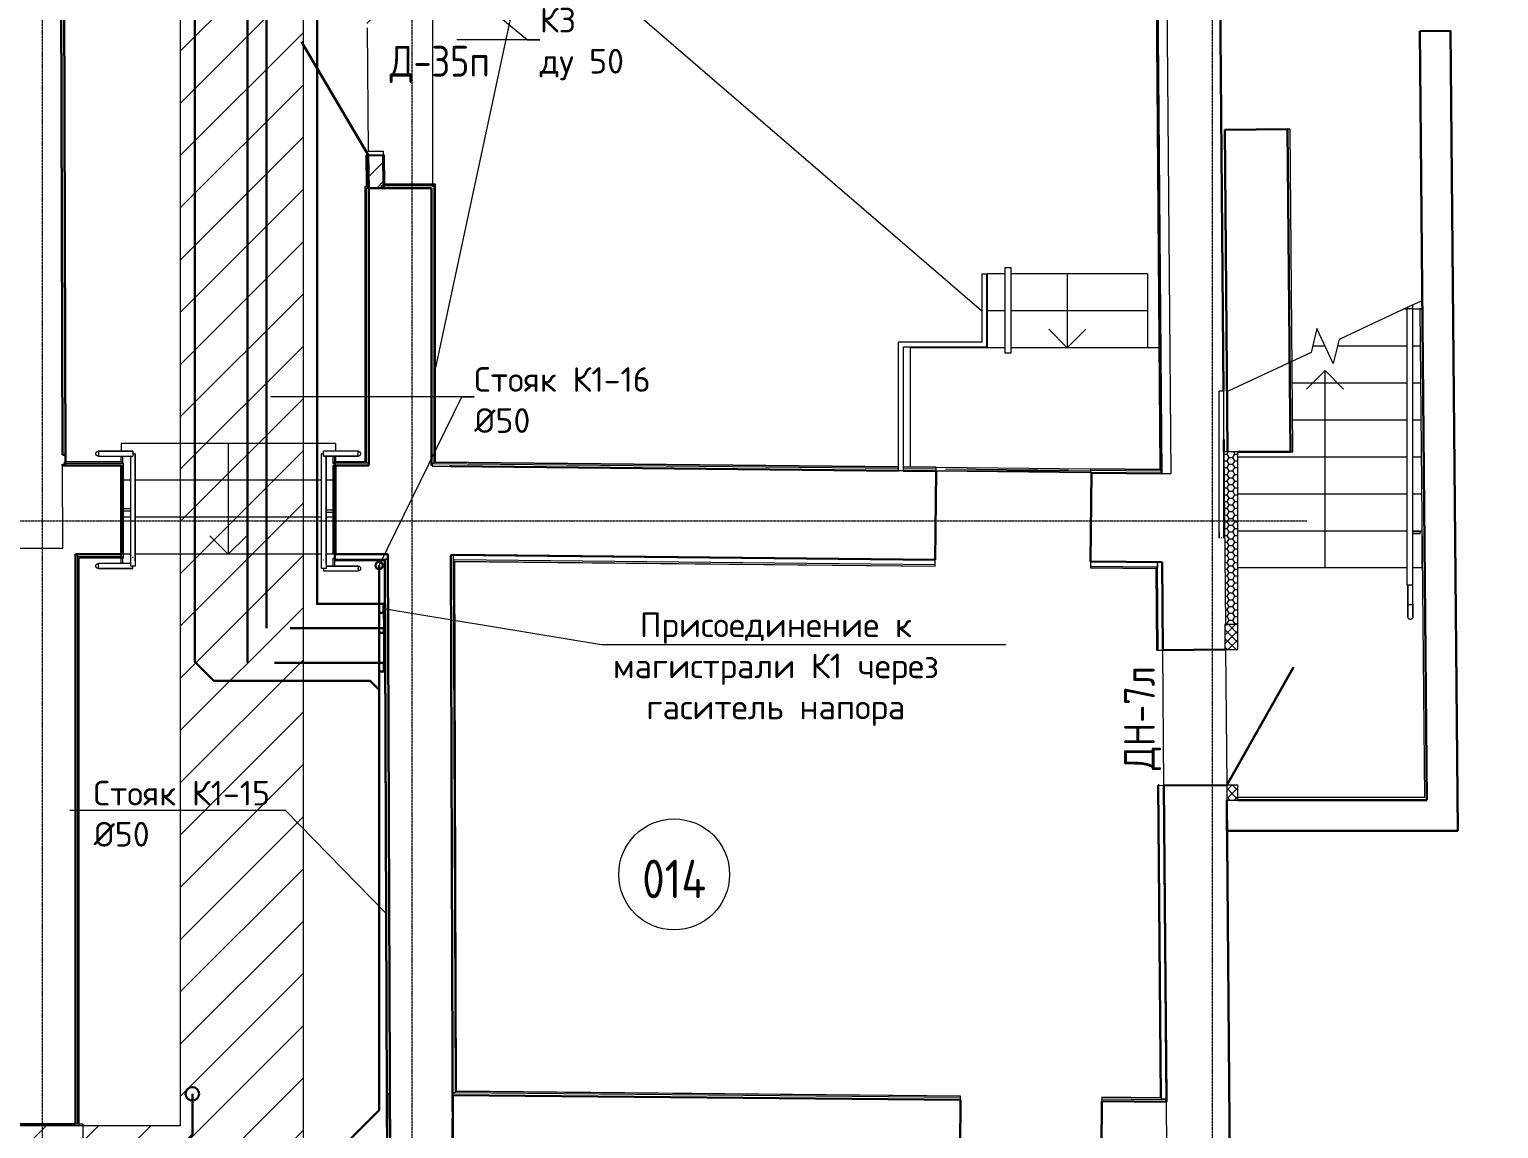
# Model space of a CAD drawing. Header units: millimetres. Extents: x -10178924 to 11692288, y -947381 to 58396.
# Drawn here: x 45743 to 57672, y 15312 to 24234 of the extents above; entities that cross this region are included whole.
import ezdxf
from ezdxf import colors
from ezdxf.entities.mleader import LeaderData, LeaderLine
from ezdxf.math import Vec2, Vec3

# ---------------------------------------------------------------- set-up
doc = ezdxf.new("R2010")
doc.units = ezdxf.units.MM
doc.linetypes.add('ADSK_Линия сетки', pattern=[25, 20, -2.5, 0, -2.5])
for name, color, linetype, lineweight in [('!К1', 32, 'Continuous', 30), ('Аннотация', 7, 'Continuous', 18), ('Выноски ВК', 7, 'Continuous', 0), ('Двери', 7, 'Continuous', 9), ('К1н', 42, 'Continuous', 30), ('Лестницы', 7, 'Continuous', 9), ('Марки дверей', 7, 'Continuous', 20), ('Ограждение', 7, 'Continuous', 9), ('Оси', 253, 'Continuous', 9), ('Пандусы', 7, 'Continuous', 18), ('Перекрытие', 7, 'Continuous', 18), ('Стены внутренние', 7, 'Continuous', 18), ('Стены наружные', 7, 'Continuous', 18), ('Стены несущие', 7, 'Continuous', 30), ('Стены отделка', 7, 'Continuous', 30), ('Стены штриховка', 7, 'Continuous', 9), ('Стрелки вверх', 7, 'Continuous', 18), ('Узлы', 7, 'Continuous', 18), ('ШТРИХОВКА', 252, 'Continuous', 15)]:
    doc.layers.add(name, color=color, linetype=linetype, lineweight=lineweight)
doc.layers.add('Линии', color=7, linetype='Continuous', lineweight=9, true_color=0x00a600)
doc.styles.add('GOST Common', font='GOST_Common.ttf', dxfattribs={"width": 0.9, "height": 350})
doc.styles.add('GOST Common_2', font='GOST_Common.ttf', dxfattribs={"width": 0.9, "height": 250})
doc.styles.add('PDF ISOCPEUR', font='isocpeur.ttf')
pattern_1 = [(45, (0, 0), (-35.35534, 35.35534), []), (135, (0, 0), (-35.35534, -35.35534), [])]

# ---------------------------------------------------------------- blocks, each defined once
blk = doc.blocks.new('AC_Дверь_Однопольная_Стальная - 1060х2080h ДН-7л-2588079-План подвала')
at = {"layer": 'Двери', "lineweight": 30}
blk.add_line((550, 255), (-403, 805), dxfattribs=at)
blk = doc.blocks.new('AC_Дверь_Однопольная_Стальная - 1000х2100Н Д35п-металлическая-6961980-План подвала')
at = {"layer": 'Двери', "lineweight": 30}
blk.add_line((-535, 60), (392, 595), dxfattribs=at)
blk = doc.blocks.new('Ограждение - Ограждение-3193906-План подвала')
at = {"layer": 'Ограждение'}
for p, q in [((53475, 22250), (53515, 22250)), ((53475, 22250), (53475, 21695)), ((53515, 22250), (53515, 21655)), ((52798, 21695), (52798, 20650)), ((53475, 21695), (52798, 21695)), ((52838, 21655), (52838, 20650)), ((53515, 21655), (52838, 21655)), ((52838, 20650), (52798, 20650))]:
    blk.add_line(p, q, dxfattribs=at)
blk = doc.blocks.new('Тип перил - Перила_Внутренний_-6517018-План подвала')
at = {"layer": 'Ограждение'}
for p, q in [((46583, 20810), (46303, 20810)), ((46303, 20792), (46303, 20788)), ((46303, 20770), (46583, 20770)), ((46563, 20770), (46563, 19917)), ((46583, 20788), (46583, 20792)), ((46583, 20790), (46585, 20790)), ((46603, 19917), (46603, 20790)), ((46563, 19898), (46303, 19898)), ((46303, 19880), (46303, 19876)), ((46303, 19858), (46583, 19858)), ((46583, 19876), (46583, 19878))]:
    blk.add_line(p, q, dxfattribs=at)
at = {"layer": 'Ограждение', "flags": 128}
blk.add_lwpolyline([(46585, 19947), (46583, 19947), (46581, 19947)], dxfattribs=at)
blk = doc.blocks.new('Тип перил - D40-16087-План подвала')
at = {"layer": 'Ограждение', "flags": 128}
for points in [[(0, 20), (1, 20), (2, 20), (2, 20), (3, 20), (4, 20), (5, 19), (6, 19), (6, 19), (7, 19), (8, 18), (9, 18), (9, 18), (10, 17), (11, 17), (11, 17), (12, 16), (13, 16), (13, 15), (14, 14), (14, 14), (15, 13), (15, 13), (16, 12), (16, 11), (17, 11), (17, 10), (18, 9), (18, 9), (18, 8), (19, 7), (19, 6), (19, 6), (19, 5), (20, 4), (20, 3), (20, 3), (20, 2), (20, 1), (20, 0), (20, 0)], [(20, 0), (20, -1), (20, -2), (20, -2), (20, -3), (20, -4), (19, -5), (19, -6), (19, -6), (19, -7), (18, -8), (18, -9), (18, -9), (17, -10), (17, -11), (17, -11), (16, -12), (16, -13), (15, -13), (14, -14), (14, -14), (13, -15), (13, -15), (12, -16), (11, -16), (11, -17), (10, -17), (9, -18), (9, -18), (8, -18), (7, -19), (6, -19), (6, -19), (5, -19), (4, -20), (3, -20), (3, -20), (2, -20), (1, -20), (0, -20), (0, -20)]]:
    blk.add_lwpolyline(points, dxfattribs=at)
blk = doc.blocks.new('Тип перил - Перила_Внутренний_-V1-План подвала')
at = {"layer": 'Ограждение'}
for p, q in [((46303, 20810), (46303, 20770)), ((46303, 20810), (46583, 20810)), ((46303, 20770), (46583, 20770)), ((46563, 20770), (46563, 19878)), ((46583, 20810), (46583, 20770)), ((46603, 20790), (46583, 20790)), ((46603, 20790), (46603, 19878)), ((46303, 19858), (46303, 19898)), ((46563, 19898), (46303, 19898)), ((46583, 19858), (46303, 19858)), ((46603, 19878), (46563, 19878)), ((46583, 19858), (46583, 19878))]:
    blk.add_line(p, q, dxfattribs=at)
blk = doc.blocks.new('ADSK_Ограждение_Опоры_Г_образная - D15 высота60 консоль80-16089-План подвала')
at = {"layer": 'Ограждение'}
for p, q in [((-7.5, 76), (-7.5, 20)), ((7.5, 20), (7.5, 66))]:
    blk.add_line(p, q, dxfattribs=at)
blk = doc.blocks.new('Тип перил - Перила_Внутренний_-6527315-План подвала')
at = {"layer": 'Ограждение'}
for p, q in [((48112, 20790), (48112, 19896)), ((48130, 20790), (48132, 20790)), ((48412, 20810), (48132, 20810)), ((48132, 20792), (48132, 20788)), ((48132, 20770), (48412, 20770)), ((48152, 19896), (48152, 20770)), ((48412, 20788), (48412, 20792)), ((48132, 19858), (48132, 19856)), ((48132, 19838), (48412, 19838)), ((48412, 19878), (48152, 19878)), ((48412, 19856), (48412, 19860))]:
    blk.add_line(p, q, dxfattribs=at)
at = {"layer": 'Ограждение', "flags": 128}
blk.add_lwpolyline([(48134, 19926), (48132, 19927), (48130, 19926)], dxfattribs=at)
blk = doc.blocks.new('Тип перил - D40-V2-План подвала')
at = {"layer": 'Ограждение', "flags": 128}
for points in [[(0, 20), (1, 20), (2, 20), (2, 20), (3, 20), (4, 20), (5, 19), (6, 19), (6, 19), (7, 19), (8, 18), (9, 18), (9, 18), (10, 17), (11, 17), (11, 17), (12, 16), (13, 16), (13, 15), (14, 14), (14, 14), (15, 13), (15, 13), (16, 12), (16, 11), (17, 11), (17, 10), (18, 9), (18, 9), (18, 8), (19, 7), (19, 6), (19, 6), (19, 5), (20, 4), (20, 3), (20, 3), (20, 2), (20, 1), (20, 0), (20, 0)], [(20, 0), (20, -1), (20, -2), (20, -2), (20, -3), (20, -4), (19, -5), (19, -6), (19, -6), (19, -7), (18, -8), (18, -9), (18, -9), (17, -10), (17, -11), (17, -11), (16, -12), (16, -13), (15, -13), (14, -14), (14, -14), (13, -15), (13, -15), (12, -16), (11, -16), (11, -17), (10, -17), (9, -18), (9, -18), (8, -18), (7, -19), (6, -19), (6, -19), (5, -19), (4, -20), (3, -20), (3, -20), (2, -20), (1, -20), (0, -20), (0, -20)]]:
    blk.add_lwpolyline(points, dxfattribs=at)
blk = doc.blocks.new('Тип перил - Перила_Внутренний_-V3-План подвала')
at = {"layer": 'Ограждение'}
for p, q in [((48132, 20790), (48112, 20790)), ((48112, 20790), (48112, 19858)), ((48132, 20770), (48132, 20810)), ((48412, 20810), (48132, 20810)), ((48412, 20770), (48132, 20770)), ((48152, 20770), (48152, 19858)), ((48412, 20770), (48412, 20810)), ((48152, 19858), (48112, 19858)), ((48132, 19858), (48132, 19838)), ((48132, 19838), (48412, 19838)), ((48152, 19878), (48412, 19878)), ((48412, 19878), (48412, 19838))]:
    blk.add_line(p, q, dxfattribs=at)
blk = doc.blocks.new('ADSK_Ограждение_Опоры_Г_образная - D15 высота60 консоль80-V4-План подвала')
at = {"layer": 'Ограждение'}
for p, q in [((-8, 66), (-8, 20)), ((0, 80), (-3, 80)), ((7, 80), (0, 80)), ((7, 20), (7, 80))]:
    blk.add_line(p, q, dxfattribs=at)
blk = doc.blocks.new('ADSK_Ограждение_Опоры_Г_образная - D15 высота60 консоль80-V7-План подвала')
at = {"layer": 'Ограждение'}
for p, q in [((-7, 76), (-7, 20)), ((8, 20), (8, 76))]:
    blk.add_line(p, q, dxfattribs=at)
blk = doc.blocks.new('ADSK_Ограждение_Опоры_Г_образная - D15 высота60 консоль80-V8-План подвала')
at = {"layer": 'Ограждение'}
for p, q in [((-7.5, 66), (-7.5, 20)), ((7.5, 20), (7.5, 66))]:
    blk.add_line(p, q, dxfattribs=at)
blk = doc.blocks.new('ADSK_Ограждение_Опоры_Г_образная - D15 высота60 консоль80-V9-План подвала')
at = {"layer": 'Ограждение'}
for p, q in [((-7.5, 76), (-7.5, 20)), ((7.5, 20), (7.5, 76))]:
    blk.add_line(p, q, dxfattribs=at)
blk = doc.blocks.new('ADSK_Ограждение_Опоры_Г_образная - D15 высота60 консоль80-V10-План подвала')
at = {"layer": 'Ограждение'}
for p, q in [((0, 80), (-8, 80)), ((-8, 80), (-8, 20)), ((3, 80), (0, 80)), ((8, 20), (8, 76))]:
    blk.add_line(p, q, dxfattribs=at)
blk = doc.blocks.new('Тип перил - Перила_Внутренний_-6625185-План подвала')
at = {"layer": 'Ограждение'}
for p, q in [((55402, 20152), (55402, 20105)), ((55420, 20111), (55424, 20111)), ((55442, 20105), (55442, 20152))]:
    blk.add_line(p, q, dxfattribs=at)
blk = doc.blocks.new('Тип перил - Перила_Внутренний_-V11-План подвала')
at = {"layer": 'Ограждение'}
for p, q in [((55442, 21298), (55402, 21298)), ((55402, 20110), (55402, 21298)), ((55442, 20110), (55442, 21298))]:
    blk.add_line(p, q, dxfattribs=at)
blk = doc.blocks.new('Тип верхнего поручня - Верхний поручень_Внутренний_-6634696-План подвала')
at = {"layer": 'Ограждение'}
for p, q in [((56935, 19725), (56935, 19565)), ((56975, 19565), (56975, 19725)), ((56953, 19565), (56958, 19565))]:
    blk.add_line(p, q, dxfattribs=at)
blk = doc.blocks.new('Тип верхнего поручня - D40 шаг 200-16091-План подвала')
at = {"layer": 'Ограждение'}
for p, q in [((0, 2), (0, 0)), ((0, 0), (0, -2))]:
    blk.add_line(p, q, dxfattribs=at)
at = {"layer": 'Ограждение', "flags": 128}
for points in [[(0, 20), (4, 20), (8, 20), (12, 20), (16, 20), (20, 20), (24, 20), (28, 20), (31, 20), (35, 20), (39, 20), (43, 20), (46, 20), (50, 20), (53, 20), (56, 20), (60, 20), (63, 20), (66, 20), (69, 20), (72, 20), (74, 20), (77, 20), (80, 20), (82, 20), (84, 20), (86, 20), (88, 20), (90, 20), (92, 20), (93, 20), (95, 20), (96, 20), (97, 20), (98, 20), (99, 20), (99, 20), (100, 20), (100, 20), (100, 20), (100, 20)], [(100, 20), (100, 20), (100, 20), (99, 20), (99, 20), (98, 20), (97, 20), (96, 20), (95, 20), (94, 20), (92, 20), (90, 20), (89, 20), (87, 20), (85, 20), (83, 20), (80, 20), (78, 20), (75, 20), (72, 20), (70, 20), (67, 20), (64, 20), (61, 20), (57, 20), (54, 20), (51, 20), (47, 20), (44, 20), (40, 20), (36, 20), (32, 20), (29, 20), (25, 20), (21, 20), (17, 20), (13, 20), (9, 20), (5, 20), (1, 20), (0, 20)], [(100, 20), (101, 20), (102, 20), (102, 20), (103, 20), (104, 20), (105, 19), (106, 19), (106, 19), (107, 19), (108, 18), (109, 18), (109, 18), (110, 17), (111, 17), (111, 17), (112, 16), (113, 16), (113, 15), (114, 14), (114, 14), (115, 13), (115, 13), (116, 12), (116, 11), (117, 11), (117, 10), (118, 9), (118, 9), (118, 8), (119, 7), (119, 6), (119, 6), (119, 5), (120, 4), (120, 3), (120, 3), (120, 2), (120, 1), (120, 0), (120, 0)], [(120, 0), (120, -1), (120, -2), (120, -2), (120, -3), (120, -4), (119, -5), (119, -6), (119, -6), (119, -7), (118, -8), (118, -9), (118, -9), (117, -10), (117, -11), (117, -11), (116, -12), (116, -13), (115, -13), (114, -14), (114, -14), (113, -15), (113, -15), (112, -16), (111, -16), (111, -17), (110, -17), (109, -18), (109, -18), (108, -18), (107, -19), (106, -19), (106, -19), (105, -19), (104, -20), (103, -20), (103, -20), (102, -20), (101, -20), (100, -20), (100, -20)], [(0, -20), (4, -20), (8, -20), (12, -20), (16, -20), (20, -20), (24, -20), (28, -20), (31, -20), (35, -20), (39, -20), (43, -20), (46, -20), (50, -20), (53, -20), (56, -20), (60, -20), (63, -20), (66, -20), (69, -20), (72, -20), (74, -20), (77, -20), (80, -20), (82, -20), (84, -20), (86, -20), (88, -20), (90, -20), (92, -20), (93, -20), (95, -20), (96, -20), (97, -20), (98, -20), (99, -20), (99, -20), (100, -20), (100, -20), (100, -20), (100, -20)], [(100, -20), (100, -20), (100, -20), (99, -20), (99, -20), (98, -20), (97, -20), (96, -20), (95, -20), (94, -20), (92, -20), (90, -20), (89, -20), (87, -20), (85, -20), (83, -20), (80, -20), (78, -20), (75, -20), (72, -20), (70, -20), (67, -20), (64, -20), (61, -20), (57, -20), (54, -20), (51, -20), (47, -20), (44, -20), (40, -20), (36, -20), (32, -20), (29, -20), (25, -20), (21, -20), (17, -20), (13, -20), (9, -20), (5, -20), (1, -20), (0, -20)]]:
    blk.add_lwpolyline(points, dxfattribs=at)
blk = doc.blocks.new('Тип верхнего поручня - Верхний поручень_Внутренний_-V12-План подвала')
at = {"layer": 'Ограждение'}
for p, q in [((56975, 21997), (56935, 21979)), ((56935, 21965), (56935, 21979)), ((56975, 21965), (56975, 21997)), ((56935, 19565), (56935, 19725)), ((56975, 19565), (56975, 19725)), ((56935, 19565), (56975, 19565))]:
    blk.add_line(p, q, dxfattribs=at)
blk = doc.blocks.new('Тип перил - Перила_Внутренний_-6646849-План подвала')
at = {"layer": 'Ограждение'}
for p, q in [((56975, 21997), (56935, 21979)), ((56935, 21965), (56935, 21979)), ((56975, 21965), (56975, 21997))]:
    blk.add_line(p, q, dxfattribs=at)
blk = doc.blocks.new('ADSK_Ограждение_Опоры_Г_образная - D15 высота60 консоль80-V13-План подвала')
at = {"layer": 'Ограждение'}
for p, q in [((-7.5, 80), (-7.5, 20.8)), ((0, 80), (-7.5, 80)), ((7.5, 80), (0, 80)), ((7.5, 20.8), (7.5, 80))]:
    blk.add_line(p, q, dxfattribs=at)
blk = doc.blocks.new('оси')
at = {"layer": 'Оси', "linetype": 'ADSK_Линия сетки'}
for p, q in [((52350, -2196), (52350, 46378)), ((55350, -2196), (55350, 46378)), ((61850, -2196), (61850, 46378)), ((-3614, 22400), (62615, 22400))]:
    blk.add_line(p, q, dxfattribs=at)
blk = doc.blocks.new('Подвал')
at = {"layer": 'Стены внутренние', "lineweight": 9}
h = blk.add_hatch(dxfattribs=at)
h.set_pattern_fill('FP_2', color=256, style=0, pattern_type=2)
h.set_pattern_definition([(45, (0, 0), (-235.7317, 235.7317), []), (45, (157.15, 0), (-235.7317, 235.7317), [])])
h.paths.add_polyline_path([(48498, 22946), (48598, 22947), (48598, 22966), (48617, 22966), (48615, 23212), (48495, 23211)])
h.paths.add_polyline_path([(48484, 24281), (48604, 24282), (48582, 26502), (48462, 26502), (48472, 25532)])
at = {"layer": 'Узлы', "lineweight": 9}
h = blk.add_hatch(dxfattribs=at)
h.set_pattern_fill('FP_8', color=252, style=0, pattern_type=2)
h.set_pattern_definition([(45, (0, 0), (-212.132, 212.132), [])])
h.paths.add_polyline_path([(37266, 14333), (47968, 14333), (47968, 34972), (46968, 34972), (46968, 15333), (37723, 15333), (37723, 20133), (36723, 20133), (36723, 14333), (36757, 14333)])
h = blk.add_hatch(dxfattribs=at)
h.set_pattern_fill('HONEY', color=256, scale=10, style=0)
h.paths.add_polyline_path([(55468, 19403), (55555, 19403), (55555, 20804), (55442, 20804), (55454, 19403), (55455, 19403)])
h = blk.add_hatch(dxfattribs=at)
h.set_pattern_fill('FP_11', color=256, style=0, pattern_type=2)
h.set_pattern_definition(pattern_1)
h.paths.add_polyline_path([(55455, 19200), (55555, 19201), (55555, 19403), (55450, 19403), (55450, 19200)])
h = blk.add_hatch(dxfattribs=at)
h.set_pattern_fill('FP_11', color=256, style=0, pattern_type=2)
h.set_pattern_definition(pattern_1)
h.paths.add_polyline_path([(55505, 17978), (55555, 17978), (55555, 18100), (55465, 18100), (55465, 17978)])
at = {"layer": 'Лестницы'}
for p, q in [((53663, 22250), (53520, 22250)), ((53520, 22250), (53520, 21950)), ((53663, 22250), (53520, 22250)), ((54820, 22250), (53713, 22250)), ((54820, 22250), (53713, 22250)), ((54820, 22250), (54820, 21950)), ((53520, 21950), (53520, 21650)), ((53663, 21950), (53520, 21950)), ((53663, 21950), (53520, 21950)), ((54820, 21950), (53713, 21950)), ((54820, 21950), (53713, 21950)), ((54820, 21950), (54820, 21650)), ((56935, 21979), (56376, 21718)), ((56906, 21965), (56926, 21965)), ((56906, 21965), (56926, 21965)), ((57050, 22032), (56975, 21997)), ((56976, 21965), (57050, 21965)), ((56976, 21965), (57050, 21965)), ((57050, 21965), (57050, 22032)), ((56197, 21807), (56150, 21612)), ((56329, 21523), (56197, 21807)), ((56376, 21718), (56329, 21523)), ((53663, 21650), (53520, 21650)), ((54820, 21650), (53713, 21650)), ((56150, 21612), (55476, 21298)), ((56162, 21665), (56263, 21665)), ((56162, 21665), (56263, 21665)), ((56363, 21665), (56926, 21665)), ((56363, 21665), (56926, 21665)), ((56976, 21665), (57036, 21665)), ((56976, 21665), (57036, 21665)), ((55996, 21365), (56926, 21365)), ((55996, 21365), (56926, 21365)), ((56976, 21365), (57038, 21365)), ((56976, 21365), (57038, 21365)), ((55999, 21065), (56926, 21065)), ((55999, 21065), (56926, 21065)), ((56976, 21065), (57041, 21065)), ((56976, 21065), (57041, 21065)), ((48228, 20874), (46488, 20874)), ((46488, 20874), (46488, 20810)), ((48228, 20874), (46488, 20874)), ((48228, 20874), (48228, 20810)), ((48228, 20770), (48228, 20724)), ((55555, 20765), (56926, 20765)), ((55555, 20765), (56926, 20765)), ((56976, 20765), (57044, 20765)), ((56976, 20765), (57044, 20765)), ((46563, 20574), (46507, 20574)), ((46563, 20574), (46507, 20574)), ((48112, 20574), (46603, 20574)), ((48112, 20574), (46603, 20574)), ((48208, 20574), (48152, 20574)), ((48208, 20574), (48152, 20574)), ((55555, 20465), (56926, 20465)), ((55555, 20465), (56926, 20465)), ((56976, 20465), (57047, 20465)), ((56976, 20465), (57047, 20465)), ((46563, 20274), (46507, 20274)), ((46563, 20274), (46507, 20274)), ((48112, 20274), (46603, 20274)), ((48112, 20274), (46603, 20274)), ((48208, 20274), (48152, 20274)), ((48208, 20274), (48152, 20274)), ((55555, 20165), (56926, 20165)), ((55555, 20165), (56926, 20165)), ((56976, 20165), (57049, 20165)), ((56976, 20165), (57049, 20165)), ((57050, 19865), (57050, 20128)), ((46563, 19974), (46507, 19974)), ((48112, 19974), (46603, 19974)), ((48208, 19974), (48152, 19974)), ((55555, 19865), (56926, 19865)), ((55555, 19865), (56926, 19865)), ((56976, 19865), (57050, 19865)), ((56976, 19865), (57050, 19865))]:
    blk.add_line(p, q, dxfattribs=at)
at = {"layer": 'Линии', "color": 7}
for p, q in [((46968, 34972), (46968, 15333)), ((47968, 14333), (47968, 34972)), ((49016, 25155), (49016, 22955)), ((55555, 20804), (55442, 20804)), ((55442, 20804), (55454, 19403)), ((55555, 19403), (55555, 20804)), ((55450, 19403), (55450, 19200)), ((55555, 19403), (55450, 19403)), ((55555, 19200), (55555, 19403)), ((55450, 19200), (55555, 19200)), ((55464, 18100), (55464, 17978)), ((55465, 18100), (55465, 17978)), ((55555, 18100), (55465, 18100)), ((55555, 17978), (55555, 18100)), ((55465, 17978), (55555, 17978)), ((46968, 15333), (42040, 15333))]:
    blk.add_line(p, q, dxfattribs=at)
at = {"layer": 'Линии', "color": 7, "lineweight": 18}
for p, q in [((53713, 22298), (53663, 22298)), ((53663, 22298), (53663, 21610)), ((53713, 21610), (53713, 22298)), ((56976, 21965), (56926, 21965)), ((56926, 21965), (56926, 19725)), ((56976, 19725), (56976, 21965)), ((53663, 21610), (53713, 21610)), ((56926, 19725), (56976, 19725))]:
    blk.add_line(p, q, dxfattribs=at)
at = {"layer": 'Линии', "color": 7}
blk.add_circle((50978, 17375), 450, dxfattribs=at)
at = {"layer": 'Пандусы'}
for q in [(46147, 15348), (46177, 14338)]:
    blk.add_line((46177, 15348), q, dxfattribs=at)
at = {"layer": 'Перекрытие'}
for p, q in [((49816, 25105), (49040, 21491)), ((53475, 21948), (49816, 25105)), ((48485, 24246), (48495, 23246)), ((48495, 23246), (48615, 23247)), ((48615, 23247), (48615, 23212)), ((53520, 21909), (53515, 21914)), ((53663, 21650), (52894, 21650)), ((52894, 21650), (52894, 20682)), ((54913, 21650), (53713, 21650)), ((53105, 20650), (54359, 20650)), ((46563, 19974), (46507, 19974)), ((48112, 19974), (46603, 19974)), ((48208, 19974), (48152, 19974)), ((49184, 19967), (49164, 19968)), ((57052, 19865), (57050, 19865)), ((54954, 18096), (54945, 19196)), ((49180, 15583), (49181, 15583))]:
    blk.add_line(p, q, dxfattribs=at)
at = {"layer": 'Стены внутренние', "color": 8, "true_color": 0x7f7f7f}
for q in [(46012, 20694), (45637, 20021)]:
    blk.add_line((46014, 20021), q, dxfattribs=at)
at = {"layer": 'Стены внутренние'}
for p, q in [((54359, 20635), (53106, 20648)), ((53180, 20667), (54180, 20657)), ((54906, 19193), (54905, 19196)), ((55455, 19200), (55464, 18100)), ((54914, 18096), (54914, 18108))]:
    blk.add_line(p, q, dxfattribs=at)
at = {"layer": 'Стены наружные'}
blk.add_line((53105, 20680), (54359, 20667), dxfattribs=at)
at = {"layer": 'Стены несущие'}
for p, q in [((55438, 21298), (55282, 40530)), ((54807, 36278), (54934, 20630)), ((46012, 20781), (45996, 25737)), ((45996, 25732), (46012, 20781)), ((57282, 24223), (57032, 24220)), ((57032, 24220), (57089, 17978)), ((57341, 17728), (57282, 24223)), ((55958, 23423), (55448, 23419)), ((55448, 23419), (55471, 20804)), ((55981, 20804), (55958, 23423)), ((48615, 23212), (48495, 23211)), ((48495, 23211), (48498, 22946)), ((48615, 23212), (48618, 22947)), ((48498, 22946), (48618, 22947)), ((49008, 22946), (48498, 22946)), ((48498, 22946), (48498, 20694)), ((49008, 20694), (49008, 22946)), ((55442, 20804), (55442, 20906)), ((46032, 20781), (46012, 20781)), ((55555, 20804), (55981, 20804)), ((46012, 20694), (46012, 20704)), ((46488, 20694), (46012, 20694)), ((46032, 20724), (46032, 20704)), ((46488, 19974), (46488, 20694)), ((48498, 20694), (48228, 20694)), ((48228, 20694), (48228, 19974)), ((49162, 20688), (49162, 20696)), ((52798, 20651), (49162, 20688)), ((53106, 20648), (52838, 20651)), ((53098, 19928), (53106, 20648)), ((54365, 20635), (54358, 19915)), ((54934, 20630), (54365, 20635)), ((46117, 19974), (46488, 19974)), ((46117, 15348), (46117, 19974)), ((48228, 19974), (48654, 19974)), ((48654, 19974), (48672, 15020)), ((49164, 19968), (53098, 19928)), ((49182, 15022), (49164, 19968)), ((53098, 19928), (49184, 19968)), ((54358, 19915), (54940, 19910)), ((54945, 19196), (54940, 19910)), ((54945, 19196), (55450, 19200)), ((55464, 18100), (54954, 18096)), ((54954, 18096), (54975, 15529)), ((54975, 15552), (54954, 18096)), ((55505, 13088), (55465, 17978)), ((55465, 17978), (55465, 17728)), ((57089, 17978), (55555, 17978)), ((55465, 17728), (57341, 17728)), ((49181, 15583), (49178, 15203)), ((53304, 15544), (49181, 15583)), ((53301, 15164), (53304, 15544)), ((54450, 15534), (54447, 15154)), ((54975, 15529), (54450, 15534)), ((45637, 15348), (46117, 15348))]:
    blk.add_line(p, q, dxfattribs=at)
at = {"layer": 'Стены отделка', "lineweight": 9}
for p, q in [((54859, 28347), (54921, 20662)), ((54933, 20628), (54871, 28359)), ((55013, 20629), (54951, 28320)), ((46042, 20724), (46026, 25737)), ((55978, 23424), (55958, 23423)), ((56001, 20824), (55978, 23424)), ((48485, 23211), (48475, 23211)), ((48475, 23211), (48477, 22956)), ((48488, 22946), (48485, 23211)), ((48627, 23212), (48615, 23212)), ((48629, 22978), (48627, 23212)), ((48468, 22956), (48468, 20724)), ((48477, 22956), (48468, 22956)), ((48478, 22946), (48478, 20714)), ((48478, 22946), (48498, 22946)), ((48598, 22966), (48598, 22946)), ((48598, 22966), (49028, 22966)), ((49038, 22978), (48629, 22978)), ((49028, 22966), (49028, 20709)), ((49040, 20721), (49040, 22976)), ((57053, 21965), (57033, 21965)), ((57033, 21965), (57069, 17998)), ((55981, 20804), (56001, 20804)), ((56001, 20804), (56001, 20824)), ((46012, 20704), (46032, 20704)), ((46032, 20714), (46507, 20714)), ((46032, 20704), (46032, 20694)), ((46497, 20724), (46042, 20724)), ((46487, 20694), (46487, 19954)), ((46498, 20694), (46488, 20694)), ((46497, 20714), (46497, 20724)), ((46498, 19974), (46498, 20694)), ((46507, 19944), (46507, 20714)), ((48208, 20694), (48228, 20694)), ((48208, 20694), (48208, 19974)), ((48218, 20724), (48218, 19934)), ((48468, 20724), (48218, 20724)), ((48498, 20714), (48218, 20714)), ((49008, 20714), (49028, 20714)), ((49028, 20709), (49013, 20709)), ((49013, 20709), (49013, 20689)), ((49013, 20689), (49162, 20688)), ((52798, 20683), (49040, 20721)), ((53105, 20680), (52838, 20683)), ((53105, 20668), (53105, 20680)), ((53105, 20648), (53105, 20668)), ((54921, 20662), (54359, 20667)), ((54359, 20667), (54359, 20655)), ((54359, 20655), (54359, 20635)), ((54934, 20650), (54933, 20650)), ((54934, 20630), (54934, 20650)), ((54359, 20635), (54365, 20635)), ((54933, 20628), (55013, 20629)), ((46137, 15348), (46137, 19974)), ((46487, 19954), (46137, 19954)), ((46147, 15338), (46147, 19944)), ((46147, 19944), (46507, 19944)), ((46498, 19974), (46488, 19974)), ((46488, 19974), (46488, 19954)), ((48228, 19974), (48208, 19974)), ((48218, 19934), (48654, 19934)), ((48223, 19934), (48223, 19924)), ((48223, 19924), (48624, 19924)), ((48624, 19924), (48640, 15590)), ((48654, 19934), (48634, 19934)), ((48650, 15590), (48634, 19934)), ((48654, 19934), (48654, 19974)), ((48670, 15590), (48654, 19934)), ((49184, 19967), (49164, 19967)), ((49184, 19968), (49184, 19928)), ((49184, 19967), (49200, 15603)), ((49184, 19928), (49194, 19928)), ((53098, 19876), (53098, 19928)), ((49212, 15615), (49196, 19915)), ((49196, 19915), (53098, 19876)), ((54904, 19910), (54358, 19915)), ((54358, 19915), (54358, 19863)), ((54358, 19863), (54888, 19858)), ((54888, 19858), (54893, 19195)), ((54890, 19870), (54904, 19870)), ((54940, 19909), (54900, 19908)), ((54900, 19908), (54900, 19870)), ((54904, 19870), (54904, 19910)), ((54893, 19195), (54945, 19196)), ((54954, 18096), (54902, 18095)), ((54902, 18095), (54923, 15561)), ((57069, 17998), (55555, 17998)), ((48640, 15590), (48642, 15020)), ((48650, 15590), (48670, 15590)), ((48670, 15590), (48650, 15590)), ((49180, 15603), (49200, 15603)), ((49182, 15603), (49181, 15583)), ((49181, 15583), (53302, 15544)), ((49200, 15603), (49182, 15603)), ((53303, 15576), (49212, 15615)), ((53302, 15544), (53303, 15576)), ((54450, 15554), (54449, 15534)), ((54449, 15534), (54450, 15534)), ((54923, 15561), (54450, 15566)), ((54450, 15566), (54450, 15554)), ((54935, 15549), (54935, 15561)), ((54935, 15552), (54975, 15552)), ((54975, 15549), (54935, 15549)), ((54975, 15529), (54975, 15549)), ((46137, 15348), (45607, 15348)), ((45637, 15338), (46147, 15338))]:
    blk.add_line(p, q, dxfattribs=at)
at = {"layer": 'Стены штриховка'}
for p, q in [((54861, 28349), (54923, 20660)), ((46016, 25732), (46032, 20724)), ((48627, 22976), (48625, 23212)), ((49040, 22976), (48627, 22976)), ((49038, 20719), (49038, 22978)), ((49040, 22978), (49038, 22978)), ((49040, 22976), (49040, 22978)), ((48228, 19934), (48228, 20714)), ((52798, 20671), (49028, 20709)), ((52798, 20681), (49038, 20719)), ((53105, 20678), (52838, 20681)), ((52838, 20671), (53105, 20668)), ((54923, 20660), (54359, 20665)), ((54359, 20655), (54933, 20650)), ((46487, 19954), (46507, 19954)), ((53098, 19888), (49194, 19928)), ((49210, 15613), (49194, 19918)), ((49194, 19918), (53098, 19878)), ((54890, 19870), (54358, 19875)), ((54358, 19865), (54890, 19860)), ((54890, 19860), (54895, 19195)), ((54900, 19870), (54905, 19196)), ((54904, 18096), (54925, 15559)), ((54935, 15561), (54914, 18096)), ((48650, 15590), (48652, 15020)), ((53302, 15564), (49200, 15603)), ((53303, 15574), (49210, 15613)), ((54925, 15559), (54450, 15564)), ((54450, 15554), (54935, 15549)), ((54978, 15149), (54975, 15529))]:
    blk.add_line(p, q, dxfattribs=at)
at = {"layer": 'Стрелки вверх'}
for p, q in [((54170, 22250), (54170, 21950)), ((54170, 21950), (54170, 21650)), ((54170, 21650), (54020, 21800)), ((54170, 21650), (54320, 21800)), ((56263, 21465), (56113, 21315)), ((56263, 21365), (56263, 21465)), ((56263, 21465), (56413, 21315)), ((56263, 21065), (56263, 21365)), ((56263, 20765), (56263, 21065)), ((47358, 20874), (47358, 20574)), ((56263, 20465), (56263, 20765)), ((47358, 20574), (47358, 20274)), ((56263, 20165), (56263, 20465)), ((47358, 20274), (47358, 19974)), ((56263, 19865), (56263, 20165)), ((47358, 19974), (47208, 20124)), ((47358, 19974), (47508, 20124))]:
    blk.add_line(p, q, dxfattribs=at)
at = {"layer": 'Двери', "color": 8, "true_color": 0x7f7f7f}
for name, p, rotation in [('AC_Дверь_Однопольная_Стальная - 1000х2100Н Д35п-металлическая-6961980-План подвала', (48550, 23746), 90.56892772232256), ('AC_Дверь_Однопольная_Стальная - 1060х2080h ДН-7л-2588079-План подвала', (55205, 18648), 270.465783681016)]:
    blk.add_blockref(name, p, dxfattribs=dict(at, rotation=rotation))
at = {"layer": 'Ограждение'}
for name, p in [('Ограждение - Ограждение-3193906-План подвала', (0, 0)), ('Тип верхнего поручня - Верхний поручень_Внутренний_-V12-План подвала', (0, 0)), ('Тип перил - Перила_Внутренний_-6646849-План подвала', (0, 0)), ('Тип перил - Перила_Внутренний_-V11-План подвала', (0, 0)), ('Тип перил - Перила_Внутренний_-6517018-План подвала', (0, 0)), ('Тип перил - Перила_Внутренний_-V1-План подвала', (0, 0)), ('Тип перил - Перила_Внутренний_-6527315-План подвала', (0, 0)), ('Тип перил - Перила_Внутренний_-V3-План подвала', (0, 0)), ('Тип перил - D40-V2-План подвала', (48412, 20790)), ('Тип перил - Перила_Внутренний_-6625185-План подвала', (0, 0)), ('ADSK_Ограждение_Опоры_Г_образная - D15 высота60 консоль80-V8-План подвала', (46494, 19878)), ('ADSK_Ограждение_Опоры_Г_образная - D15 высота60 консоль80-V10-План подвала', (48215, 19858)), ('Тип перил - D40-V2-План подвала', (48412, 19858)), ('Тип верхнего поручня - Верхний поручень_Внутренний_-6634696-План подвала', (0, 0))]:
    blk.add_blockref(name, p, dxfattribs=at)
for name, p, rotation in [('Тип перил - D40-16087-План подвала', (46303, 20790), 180), ('ADSK_Ограждение_Опоры_Г_образная - D15 высота60 консоль80-16089-План подвала', (46494, 20790), 180), ('ADSK_Ограждение_Опоры_Г_образная - D15 высота60 консоль80-V4-План подвала', (48215, 20790), 180), ('ADSK_Ограждение_Опоры_Г_образная - D15 высота60 консоль80-V7-План подвала', (46583, 20334), 90), ('ADSK_Ограждение_Опоры_Г_образная - D15 высота60 консоль80-V9-План подвала', (48132, 20324), 270), ('ADSK_Ограждение_Опоры_Г_образная - D15 высота60 консоль80-V13-План подвала', (56955, 20149), 270), ('Тип перил - D40-16087-План подвала', (46303, 19878), 180), ('Тип верхнего поручня - D40 шаг 200-16091-План подвала', (56955, 19565), 270)]:
    blk.add_blockref(name, p, dxfattribs=dict(at, rotation=rotation))
at = {"layer": 'ШТРИХОВКА'}
blk.add_blockref('оси', (-6500, -2155), dxfattribs=at)
at = {"layer": 'Аннотация', "lineweight": 9, "insert": (50978, 17338), "char_height": 312.5, "width": 520.21, "attachment_point": 5, "line_spacing_factor": 1.022766, "style": 'GOST Common'}
blk.add_mtext('014', dxfattribs=at)
at = {"layer": 'Марки дверей', "lineweight": 9, "insert": (49075, 23950), "char_height": 250, "width": 851.4, "attachment_point": 5, "line_spacing_factor": 1.022766, "style": 'GOST Common_2'}
blk.add_mtext('\\pxqc,t1.8,3.6,5.4,7.2,9,10.8,12.6,14.4,16.2,18,19.8,21.6,23.4,25.2,27,28.8,30.6,32.4,34.2,36,37.8,39.6,41.4,43.2,45,46.8,48.6,50.4,52.2,54,55.8,57.6;{Д-35п}', dxfattribs=at)
at = {"layer": 'Марки дверей', "lineweight": 9, "insert": (54781, 18644), "char_height": 250, "width": 869.4, "attachment_point": 5, "rotation": 90, "line_spacing_factor": 1.022766, "style": 'GOST Common_2'}
blk.add_mtext('\\pxqc,t1.8,3.6,5.4,7.2,9,10.8,12.6,14.4,16.2,18,19.8,21.6,23.4,25.2,27,28.8,30.6,32.4,34.2,36,37.8,39.6,41.4,43.2,45,46.8,48.6,50.4,52.2,54,55.8,57.6;{ДН-7л}', dxfattribs=at)
blk = doc.blocks.new('_None')

msp = doc.modelspace()

# ---------------------------------------------------------------- linework, layer by layer
at = {"layer": '!К1'}
for points in [[(46070.7, 37361.9), (46952.8, 37360.2), (47087.4, 37225.6), (47087.4, 19570.6)], [(48582.4, 19882.5), (48582.4, 15461.3), (48283, 15161.9), (41581.8, 15161.9), (41295.7, 15448.1)], [(47087.4, 19570.6), (47087.4, 19100.2), (47241.6, 18946), (48510.6, 18946)], [(48510.6, 18946), (48582.4, 18874.3)], [(47066.4, 15593.7), (47066.4, 15264.5), (46963.7, 15161.8)]]:
    msp.add_lwpolyline(points, dxfattribs=at)
for centre, radius in [((48582.4, 19882.5), 30), ((47066.4, 15593.7), 55)]:
    msp.add_circle(centre, radius, dxfattribs=at)
at = {"layer": 'К1н'}
for points in [[(47515.3, 39633.6), (47515.3, 19091.1)], [(50570.6, 35536.5), (50570.6, 34844.1), (47667.4, 34844.1), (47667.4, 19372.8)], [(49382, 25745.7), (48078.4, 25745.7), (48078.4, 19570.3), (48618.5, 19570.3), (48618.5, 19498.3)], [(48618.5, 19498.3), (48582.4, 19498.3)], [(47860.6, 19372.8), (48621.9, 19372.8), (48621.9, 19334.9), (48582.4, 19334.9)], [(47733.8, 19091.1), (48620, 19091.1), (48620, 19023.1), (48582.4, 19023.1)]]:
    msp.add_lwpolyline(points, dxfattribs=at)

# ---------------------------------------------------------------- block references
at = {"layer": 'ШТРИХОВКА'}
msp.add_blockref('Подвал', (0, 0), dxfattribs=at)

# ---------------------------------------------------------------- leaders
at = {"layer": 'Выноски ВК', "ltscale": 50}
ml = msp.add_multileader_mtext('Standard', dxfattribs=at)
ml.set_content('\\A1;{\\fISOCPEUR|b0|i0|c204|p34;\\C256;Приямок \\fISOCPEUR|b0|i0|c0|p34;1000\\fISOCPEUR|b0|i0|c204|p34;х\\fISOCPEUR|b0|i0|c0|p34;1000\\fISOCPEUR|b0|i0|c204|p34;х\\fISOCPEUR|b0|i0|c0|p34;800(h)\\fISOCPEUR|b0|i0|c204|p34; Уточнить в томе ТМ\\fISOCPEUR|b0|i0|c0|p34;\\P\\fISOCPEUR|b0|i0|c204|p34;с насосом дренажным \\A0; \\H0.91667x;ГНОМ 10-10Г\\A1;\\H1.09091x; \\PN=1,1 кВт\\fISOCPEUR|b0|i0|c0|p34;  (1 \\fISOCPEUR|b0|i0|c204|p34;раб\\fISOCPEUR|b0|i0|c0|p34;. 1 \\fISOCPEUR|b0|i0|c204|p34;рез\\fISOCPEUR|b0|i0|c0|p34;.)}', color=256, style='PDF ISOCPEUR')
ml.set_leader_properties(color=256, linetype='ByLayer', lineweight=-1)
ml.set_arrow_properties(name='NONE')
ml.build(insert=Vec2(0, 0))
ml.multileader.update_dxf_attribs({"text_left_attachment_type": 6, "text_right_attachment_type": 6, "dogleg_length": 100, "arrow_head_size": 300})
ctx = ml.context
ctx.base_point, ctx.char_height, ctx.arrow_head_size, ctx.landing_gap_size, ctx.plane_origin = Vec3(57891.8, 28203), 200, 300, 0, Vec3(66260.4, 121712.5)
ctx.left_attachment, ctx.right_attachment, ctx.text_align_type = 6, 6, 1
notes = []
notes.append((ctx, [(0, (1, 1, 0), (57791.8, 28203), (1, 0), 100, [(1, [(49382, 25745.7), (49382, 25286.5)], 0, [])])]))
ctx.mtext.insert, ctx.mtext.alignment, ctx.mtext.flow_direction = Vec3(60861.8, 28463), 2, 5
ml = msp.add_multileader_mtext('Standard', dxfattribs=at)
ml.set_content('К3 \\Pду 50', color=256, style='PDF ISOCPEUR')
ml.set_leader_properties(color=256, linetype='ByLayer', lineweight=-1)
ml.set_arrow_properties(name='NONE')
ml.build(insert=Vec2(0, 0))
ml.multileader.update_dxf_attribs({"text_left_attachment_type": 6, "text_right_attachment_type": 6, "dogleg_length": 100, "arrow_head_size": 300})
ctx = ml.context
ctx.base_point, ctx.char_height, ctx.arrow_head_size, ctx.landing_gap_size, ctx.plane_origin = Vec3(49887.2, 24149.2), 200, 300, 0, Vec3(59450.6, -2119.7)
ctx.left_attachment, ctx.right_attachment = 6, 6
notes.append((ctx, [(0, (1, 1, 0), (49787.2, 24149.2), (1, 0), 100, [(0, [(47750.9, 25840.8)], 0, [])])]))
ctx.mtext.insert, ctx.mtext.width, ctx.mtext.flow_direction = Vec3(49887.2, 24409.2), 1489.588, 5
ml = msp.add_multileader_mtext('Standard', dxfattribs=at)
ml.set_content('Стояк К1-16 ^J%%C50', color=256, style='PDF ISOCPEUR')
ml.set_leader_properties(color=256, linetype='ByLayer', lineweight=-1)
ml.set_arrow_properties(name='NONE')
ml.build(insert=Vec2(0, 0))
ml.multileader.update_dxf_attribs({"text_left_attachment_type": 6, "text_right_attachment_type": 6, "dogleg_length": 100, "arrow_head_size": 300})
ctx = ml.context
ctx.base_point, ctx.char_height, ctx.arrow_head_size, ctx.landing_gap_size, ctx.plane_origin = Vec3(49354.5, 21252.5), 200, 300, 0, Vec3(41338, 23594.7)
ctx.left_attachment, ctx.right_attachment = 6, 6
notes.append((ctx, [(0, (1, 1, 0), (49254.5, 21252.5), (1, 0), 100, [(1, [(48582.4, 19882.5)], 0, [])])]))
ctx.mtext.insert, ctx.mtext.flow_direction = Vec3(49354.5, 21492.5), 5
ml = msp.add_multileader_mtext('Standard', dxfattribs=at)
ml.set_content('Присоединение к магистрали К1 через гаситель напора', color=256, style='PDF ISOCPEUR')
ml.set_leader_properties(color=256, linetype='ByLayer', lineweight=-1)
ml.set_arrow_properties(name='NONE')
ml.build(insert=Vec2(0, 0))
ml.multileader.update_dxf_attribs({"text_left_attachment_type": 6, "text_right_attachment_type": 6, "dogleg_length": 100, "arrow_head_size": 300})
ctx = ml.context
ctx.base_point, ctx.char_height, ctx.arrow_head_size, ctx.landing_gap_size, ctx.plane_origin = Vec3(50488.7, 19241.1), 200, 300, 0, Vec3(63273.7, 14401.4)
ctx.left_attachment, ctx.right_attachment, ctx.text_align_type = 6, 6, 1
notes.append((ctx, [(1, (1, 1, 0), (50388.7, 19241.1), (1, 0), 100, [(2, [(48620, 19057.1), (48621.9, 19353.9), (48618.5, 19534.3)], 0, [])])]))
ctx.mtext.insert, ctx.mtext.width, ctx.mtext.alignment, ctx.mtext.flow_direction = Vec3(51803.7, 19501.1), 3150.977, 2, 5
ml = msp.add_multileader_mtext('Standard', dxfattribs=at)
ml.set_content('Стояк К1-15 ^J%%C50', color=256, style='PDF ISOCPEUR')
ml.set_leader_properties(color=256, linetype='ByLayer', lineweight=-1)
ml.set_arrow_properties(name='NONE')
ml.build(insert=Vec2(0, 0))
ml.multileader.update_dxf_attribs({"text_left_attachment_type": 6, "text_right_attachment_type": 6, "dogleg_length": 100, "arrow_head_size": 300})
ctx = ml.context
ctx.base_point, ctx.char_height, ctx.arrow_head_size, ctx.landing_gap_size, ctx.plane_origin = Vec3(46263.7, 17894.4), 200, 300, 0, Vec3(41389.9, 20775.9)
ctx.left_attachment, ctx.right_attachment = 6, 6
notes.append((ctx, [(1, (1, 1, 0), (47823.7, 17894.4), (-1, 0), 100, [(1, [(48634.2, 17063.7)], 0, [])])]))
ctx.mtext.insert, ctx.mtext.flow_direction = Vec3(46263.7, 18134.4), 5
for ctx, leaders in notes:
    for number, flags, end, landing, length, lines in leaders:
        leader = LeaderData()
        leader.index, (leader.has_last_leader_line, leader.has_dogleg_vector, leader.attachment_direction) = number, flags
        leader.last_leader_point, leader.dogleg_vector, leader.dogleg_length = Vec3(end), Vec3(landing), length
        for number, points, colour, breaks in lines:
            line = LeaderLine()
            line.index, line.vertices, line.color, line.breaks = number, Vec3.list(points), colors.encode_raw_color(colour), breaks
            leader.lines.append(line)
        ctx.leaders.append(leader)

doc.saveas('drawing.dxf')
